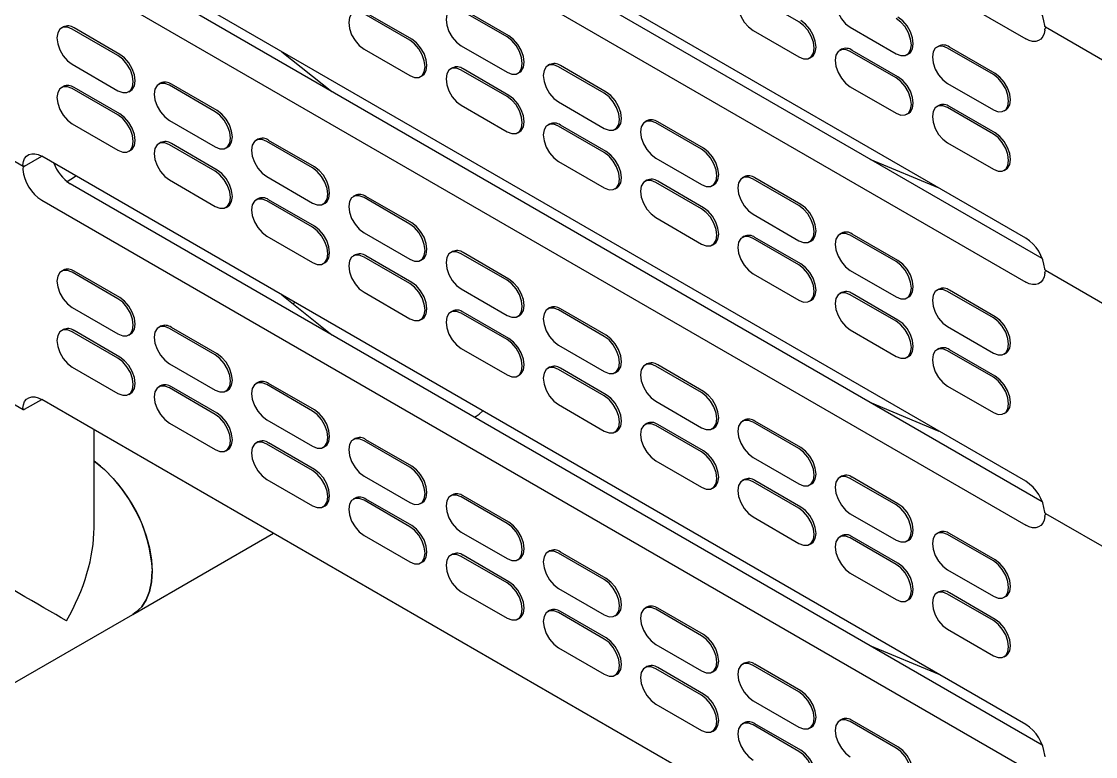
# Model space of a CAD drawing. Extents: x 0 to 1823, y 0 to 1336.
# Drawn here: x 1329.7 to 1528.8, y 711.6 to 847.8 of the extents above; entities that cross this region are included whole.
import ezdxf

# ---------------------------------------------------------------- set-up
doc = ezdxf.new("R2010")
doc.units = 0
doc.header["$LTSCALE"] = 10
doc.header["$MEASUREMENT"] = 0
doc.layers.get('0').update_dxf_attribs({"linetype": 'CONTINUOUS'})

msp = doc.modelspace()

# ---------------------------------------------------------------- linework, layer by layer
at = {"color": 7, "linetype": 'Continuous', "lineweight": 25}
for p, q in [((1333.48, 949.88), (1515.91, 844.57)), ((1515.91, 807.66), (1333.48, 912.98)), ((1518.97, 803.85), (1338.78, 907.87)), ((1333.48, 904.81), (1515.91, 799.49)), ((1515.91, 762.59), (1333.48, 867.9)), ((1518.97, 758.78), (1338.78, 862.8)), ((1333.48, 859.74), (1515.91, 754.42)), ((1473.84, 847.75), (1465.35, 852.65)), ((1401.71, 844.31), (1393.23, 849.21)), ((1402.07, 844.52), (1393.58, 849.41)), ((1419.74, 844.93), (1411.26, 849.82)), ((1420.1, 845.13), (1411.61, 850.03)), ((1337.49, 846.79), (1337.13, 846.59)), ((1347.62, 841.49), (1339.13, 846.39)), ((1347.97, 841.69), (1339.49, 846.59)), ((1483.38, 846.73), (1491.87, 841.83)), ((1519.55, 846.79), (1536.17, 837.2)), ((1465.35, 846.11), (1473.84, 841.22)), ((1393.23, 842.68), (1401.71, 837.78)), ((1411.26, 843.29), (1419.74, 838.39)), ((1481.74, 842.64), (1481.38, 842.44)), ((1491.87, 837.34), (1483.38, 842.24)), ((1492.22, 837.54), (1483.74, 842.44)), ((1499.77, 843.25), (1499.42, 843.05)), ((1509.9, 837.95), (1501.42, 842.85)), ((1510.25, 838.16), (1501.77, 843.06)), ((1378, 842.2), (1387.27, 834.81)), ((1475.84, 841.02), (1476.19, 841.22)), ((1493.87, 841.63), (1494.22, 841.84)), ((1339.13, 839.86), (1347.62, 834.96)), ((1409.61, 839.2), (1409.26, 839)), ((1419.74, 833.9), (1411.26, 838.8)), ((1420.1, 834.11), (1411.61, 839.01)), ((1421.74, 838.2), (1422.1, 838.4)), ((1427.64, 839.82), (1427.29, 839.61)), ((1437.78, 834.52), (1429.29, 839.42)), ((1438.13, 834.72), (1429.64, 839.62)), ((1355.52, 836.38), (1355.17, 836.18)), ((1403.71, 837.58), (1404.07, 837.79)), ((1501.42, 836.32), (1509.9, 831.42)), ((1337.49, 835.77), (1337.13, 835.56)), ((1347.62, 830.47), (1339.13, 835.37)), ((1347.97, 830.67), (1339.49, 835.57)), ((1349.62, 834.76), (1349.97, 834.96)), ((1365.65, 831.08), (1357.17, 835.98)), ((1366, 831.28), (1357.52, 836.18)), ((1483.38, 835.71), (1491.87, 830.81)), ((1411.26, 832.27), (1419.74, 827.37)), ((1429.29, 832.88), (1437.78, 827.98)), ((1313.43, 830.56), (1330.05, 820.97)), ((1493.87, 830.61), (1494.22, 830.81)), ((1499.77, 832.23), (1499.42, 832.03)), ((1509.9, 826.93), (1501.42, 831.83)), ((1510.25, 827.13), (1501.77, 832.03)), ((1511.9, 831.22), (1512.25, 831.43)), ((1339.13, 828.83), (1347.62, 823.93)), ((1357.17, 829.45), (1365.65, 824.55)), ((1427.64, 828.79), (1427.29, 828.59)), ((1437.78, 823.49), (1429.29, 828.39)), ((1438.13, 823.7), (1429.64, 828.6)), ((1445.68, 829.41), (1445.32, 829.2)), ((1455.81, 824.11), (1447.32, 829.01)), ((1456.16, 824.31), (1447.68, 829.21)), ((1421.74, 827.17), (1422.1, 827.38)), ((1439.78, 827.79), (1440.13, 827.99)), ((1355.52, 825.36), (1355.17, 825.15)), ((1365.65, 820.06), (1357.17, 824.96)), ((1366, 820.26), (1357.52, 825.16)), ((1367.65, 824.35), (1368, 824.55)), ((1373.55, 825.97), (1373.2, 825.77)), ((1383.68, 820.67), (1375.2, 825.57)), ((1384.04, 820.88), (1375.55, 825.77)), ((1501.42, 825.3), (1509.9, 820.4)), ((1330.3, 820.99), (1333.48, 822.83)), ((1515.91, 717.51), (1333.48, 822.83)), ((1349.62, 823.74), (1349.97, 823.94)), ((1447.32, 822.47), (1455.81, 817.58)), ((1429.29, 821.86), (1437.78, 816.96)), ((1487.01, 822.3), (1499.82, 816.95)), ((1511.9, 820.2), (1512.25, 820.4)), ((1357.17, 818.42), (1365.65, 813.53)), ((1375.2, 819.04), (1383.68, 814.14)), ((1445.68, 818.39), (1445.32, 818.18)), ((1463.71, 819), (1463.35, 818.8)), ((1473.84, 813.7), (1465.35, 818.6)), ((1474.19, 813.9), (1465.71, 818.8)), ((1518.97, 713.7), (1338.78, 817.73)), ((1439.78, 816.76), (1440.13, 816.97)), ((1455.81, 813.08), (1447.32, 817.98)), ((1456.16, 813.29), (1447.68, 818.19)), ((1457.81, 817.38), (1458.16, 817.58)), ((1333.48, 814.67), (1515.91, 709.35)), ((1373.55, 814.95), (1373.2, 814.74)), ((1383.68, 809.65), (1375.2, 814.55)), ((1384.04, 809.85), (1375.55, 814.75)), ((1391.58, 815.56), (1391.23, 815.36)), ((1401.71, 810.26), (1393.23, 815.16)), ((1402.07, 810.47), (1393.58, 815.36)), ((1367.65, 813.33), (1368, 813.53)), ((1385.68, 813.94), (1386.04, 814.15)), ((1447.32, 811.45), (1455.81, 806.55)), ((1465.35, 812.06), (1473.84, 807.17)), ((1393.23, 808.63), (1401.71, 803.73)), ((1481.74, 808.59), (1481.38, 808.39)), ((1492.22, 803.49), (1483.74, 808.39)), ((1375.2, 808.01), (1383.68, 803.12)), ((1457.81, 806.35), (1458.16, 806.56)), ((1463.71, 807.98), (1463.35, 807.77)), ((1473.84, 802.68), (1465.35, 807.57)), ((1474.19, 802.88), (1465.71, 807.78)), ((1475.84, 806.97), (1476.19, 807.17)), ((1491.87, 803.29), (1483.38, 808.19)), ((1391.58, 804.54), (1391.23, 804.34)), ((1409.61, 805.15), (1409.26, 804.95)), ((1419.74, 799.85), (1411.26, 804.75)), ((1420.1, 800.06), (1411.61, 804.96)), ((1385.68, 802.92), (1386.04, 803.12)), ((1401.71, 799.24), (1393.23, 804.14)), ((1402.07, 799.44), (1393.58, 804.34)), ((1403.71, 803.53), (1404.07, 803.74)), ((1337.49, 801.72), (1337.13, 801.51)), ((1347.62, 796.42), (1339.13, 801.32)), ((1347.97, 796.62), (1339.49, 801.52)), ((1465.35, 801.04), (1473.84, 796.14)), ((1483.38, 801.66), (1491.87, 796.76)), ((1519.55, 801.72), (1536.17, 792.12)), ((1378, 797.13), (1387.27, 789.73)), ((1393.23, 797.61), (1401.71, 792.71)), ((1411.26, 798.22), (1419.74, 793.32)), ((1481.74, 797.57), (1481.38, 797.36)), ((1491.87, 792.27), (1483.38, 797.16)), ((1492.22, 792.47), (1483.74, 797.37)), ((1493.87, 796.56), (1494.22, 796.76)), ((1499.77, 798.18), (1499.42, 797.98)), ((1509.9, 792.88), (1501.42, 797.78)), ((1510.25, 793.08), (1501.77, 797.98)), ((1339.13, 794.78), (1347.62, 789.88)), ((1380.48, 795.7), (1380.08, 795.47)), ((1427.64, 794.74), (1427.29, 794.54)), ((1438.13, 789.65), (1429.64, 794.55)), ((1475.84, 795.95), (1476.19, 796.15)), ((1403.71, 792.51), (1404.07, 792.71)), ((1409.61, 794.13), (1409.26, 793.93)), ((1419.74, 788.83), (1411.26, 793.73)), ((1420.1, 789.03), (1411.61, 793.93)), ((1421.74, 793.12), (1422.1, 793.33)), ((1437.78, 789.44), (1429.29, 794.34)), ((1337.49, 790.69), (1337.13, 790.49)), ((1347.97, 785.6), (1339.49, 790.5)), ((1355.52, 791.31), (1355.17, 791.1)), ((1365.65, 786.01), (1357.17, 790.91)), ((1366, 786.21), (1357.52, 791.11)), ((1483.38, 790.63), (1491.87, 785.73)), ((1501.42, 791.25), (1509.9, 786.35)), ((1347.62, 785.39), (1339.13, 790.29)), ((1349.62, 789.69), (1349.97, 789.89)), ((1411.26, 787.2), (1419.74, 782.3)), ((1429.29, 787.81), (1437.78, 782.91)), ((1499.77, 787.16), (1499.42, 786.95)), ((1509.9, 781.86), (1501.42, 786.76)), ((1510.25, 782.06), (1501.77, 786.96)), ((1313.43, 785.49), (1330.05, 775.89)), ((1493.87, 785.54), (1494.22, 785.74)), ((1511.9, 786.15), (1512.25, 786.35)), ((1339.13, 783.76), (1347.62, 778.86)), ((1357.17, 784.37), (1365.65, 779.48)), ((1427.64, 783.72), (1427.29, 783.52)), ((1437.78, 778.42), (1429.29, 783.32)), ((1438.13, 778.62), (1429.64, 783.52)), ((1439.78, 782.71), (1440.13, 782.92)), ((1445.68, 784.34), (1445.32, 784.13)), ((1455.81, 779.03), (1447.32, 783.93)), ((1456.16, 779.24), (1447.68, 784.14)), ((1373.55, 780.9), (1373.2, 780.7)), ((1384.04, 775.8), (1375.55, 780.7)), ((1421.74, 782.1), (1422.1, 782.3)), ((1349.62, 778.66), (1349.97, 778.87)), ((1355.52, 780.29), (1355.17, 780.08)), ((1365.65, 774.98), (1357.17, 779.88)), ((1366, 775.19), (1357.52, 780.09)), ((1367.65, 779.28), (1368, 779.48)), ((1383.68, 775.6), (1375.2, 780.5)), ((1501.42, 780.22), (1509.9, 775.32)), ((1330.3, 775.92), (1333.48, 777.76)), ((1515.91, 672.44), (1333.48, 777.76)), ((1429.29, 776.79), (1437.78, 771.89)), ((1447.32, 777.4), (1455.81, 772.5)), ((1487.01, 777.23), (1499.82, 771.88)), ((1413.71, 774.47), (1414, 774.64)), ((1511.9, 775.13), (1512.25, 775.33)), ((1357.17, 773.35), (1365.65, 768.45)), ((1375.2, 773.96), (1383.68, 769.07)), ((1445.68, 773.31), (1445.32, 773.11)), ((1455.81, 768.01), (1447.32, 772.91)), ((1456.16, 768.22), (1447.68, 773.11)), ((1463.71, 773.93), (1463.35, 773.72)), ((1473.84, 768.63), (1465.35, 773.52)), ((1474.19, 768.83), (1465.71, 773.73)), ((1343.2, 753.97), (1343.2, 772.15)), ((1439.78, 771.69), (1440.13, 771.89)), ((1457.81, 772.3), (1458.16, 772.51)), ((1373.55, 769.88), (1373.2, 769.67)), ((1383.68, 764.58), (1375.2, 769.47)), ((1384.04, 764.78), (1375.55, 769.68)), ((1385.68, 768.87), (1386.04, 769.07)), ((1391.58, 770.49), (1391.23, 770.29)), ((1401.71, 765.19), (1393.23, 770.09)), ((1402.07, 765.39), (1393.58, 770.29)), ((1367.65, 768.25), (1368, 768.46)), ((1465.35, 766.99), (1473.84, 762.09)), ((1447.32, 766.38), (1455.81, 761.48)), ((1375.2, 762.94), (1383.68, 758.04)), ((1393.23, 763.56), (1401.71, 758.66)), ((1463.71, 762.9), (1463.35, 762.7)), ((1474.19, 757.81), (1465.71, 762.7)), ((1481.74, 763.52), (1481.38, 763.31)), ((1491.87, 758.22), (1483.38, 763.11)), ((1492.22, 758.42), (1483.74, 763.32)), ((1457.81, 761.28), (1458.16, 761.49)), ((1473.84, 757.6), (1465.35, 762.5)), ((1475.84, 761.9), (1476.19, 762.1)), ((1391.58, 759.47), (1391.23, 759.26)), ((1401.71, 754.17), (1393.23, 759.06)), ((1402.07, 754.37), (1393.58, 759.27)), ((1403.71, 758.46), (1404.07, 758.66)), ((1409.61, 760.08), (1409.26, 759.88)), ((1419.74, 754.78), (1411.26, 759.68)), ((1420.1, 754.98), (1411.61, 759.88)), ((1385.68, 757.84), (1386.04, 758.05)), ((1519.55, 756.64), (1536.17, 747.05)), ((1465.35, 755.97), (1473.84, 751.07)), ((1483.38, 756.58), (1491.87, 751.68)), ((1350.36, 737.9), (1376.44, 752.95)), ((1411.26, 753.15), (1419.74, 748.25)), ((1499.77, 753.11), (1499.42, 752.9)), ((1509.9, 747.81), (1501.42, 752.71)), ((1510.25, 748.01), (1501.77, 752.91)), ((1393.23, 752.53), (1401.71, 747.63)), ((1475.84, 750.87), (1476.19, 751.08)), ((1481.74, 752.49), (1481.38, 752.29)), ((1491.87, 747.19), (1483.38, 752.09)), ((1492.22, 747.4), (1483.74, 752.3)), ((1493.87, 751.49), (1494.22, 751.69)), ((1409.61, 749.06), (1409.26, 748.85)), ((1419.74, 743.76), (1411.26, 748.66)), ((1420.1, 743.96), (1411.61, 748.86)), ((1427.64, 749.67), (1427.29, 749.47)), ((1437.78, 744.37), (1429.29, 749.27)), ((1438.13, 744.58), (1429.64, 749.47)), ((1403.71, 747.44), (1404.07, 747.64)), ((1421.74, 748.05), (1422.1, 748.25)), ((1483.38, 745.56), (1491.87, 740.66)), ((1501.42, 746.17), (1509.9, 741.27)), ((1429.29, 742.74), (1437.78, 737.84)), ((1411.26, 742.12), (1419.74, 737.22)), ((1499.77, 742.08), (1499.42, 741.88)), ((1509.9, 736.78), (1501.42, 741.68)), ((1510.25, 736.99), (1501.77, 741.89)), ((1511.9, 741.08), (1512.25, 741.28)), ((1445.68, 739.26), (1445.32, 739.06)), ((1455.81, 733.96), (1447.32, 738.86)), ((1456.16, 734.17), (1447.68, 739.06)), ((1493.87, 740.46), (1494.22, 740.67)), ((1303.6, 710.91), (1350.36, 737.9)), ((1421.74, 737.03), (1422.1, 737.23)), ((1427.64, 738.65), (1427.29, 738.44)), ((1437.78, 733.35), (1429.29, 738.25)), ((1438.13, 733.55), (1429.64, 738.45)), ((1439.78, 737.64), (1440.13, 737.84)), ((1501.42, 735.15), (1509.9, 730.25)), ((1429.29, 731.71), (1437.78, 726.82)), ((1447.32, 732.33), (1455.81, 727.43)), ((1487.01, 732.16), (1499.82, 726.81)), ((1463.71, 728.85), (1463.35, 728.65)), ((1511.9, 730.05), (1512.25, 730.26)), ((1439.78, 726.62), (1440.13, 726.82)), ((1445.68, 728.24), (1445.32, 728.03)), ((1455.81, 722.94), (1447.32, 727.84)), ((1456.16, 723.14), (1447.68, 728.04)), ((1457.81, 727.23), (1458.16, 727.44)), ((1473.84, 723.55), (1465.35, 728.45)), ((1474.19, 723.76), (1465.71, 728.66)), ((1447.32, 721.3), (1455.81, 716.41)), ((1465.35, 721.92), (1473.84, 717.02)), ((1463.71, 717.83), (1463.35, 717.63)), ((1473.84, 712.53), (1465.35, 717.43)), ((1474.19, 712.73), (1465.71, 717.63)), ((1475.84, 716.82), (1476.19, 717.03)), ((1481.74, 718.44), (1481.38, 718.24)), ((1491.87, 713.14), (1483.38, 718.04)), ((1492.22, 713.35), (1483.74, 718.25)), ((1457.81, 716.21), (1458.16, 716.41))]:
    msp.add_line(p, q, dxfattribs=at)
at = {"color": 7, "linetype": 'Continuous', "lineweight": 25, "flags": 128}
for points in [[(1465.35, 852.65), (1464.48, 852.99), (1463.69, 852.98), (1463.06, 852.62), (1462.66, 851.94), (1462.52, 851.01), (1462.66, 849.92), (1463.06, 848.78), (1463.69, 847.7), (1464.48, 846.78), (1465.35, 846.11)], [(1483.38, 853.26), (1482.51, 853.61), (1481.72, 853.6), (1481.1, 853.24), (1480.69, 852.56), (1480.56, 851.63), (1480.69, 850.54), (1481.1, 849.4), (1481.72, 848.31), (1482.51, 847.39), (1483.38, 846.73)], [(1393.23, 849.21), (1392.35, 849.56), (1391.57, 849.55), (1390.94, 849.19), (1390.54, 848.51), (1390.4, 847.58), (1390.54, 846.49), (1390.94, 845.35), (1391.57, 844.26), (1392.35, 843.34), (1393.23, 842.68)], [(1411.26, 849.82), (1410.39, 850.17), (1409.6, 850.16), (1408.97, 849.8), (1408.57, 849.12), (1408.43, 848.19), (1408.57, 847.1), (1408.97, 845.96), (1409.6, 844.88), (1410.39, 843.96), (1411.26, 843.29)], [(1491.87, 841.83), (1492.74, 841.49), (1493.53, 841.49), (1494.16, 841.86), (1494.56, 842.53), (1494.7, 843.46), (1494.56, 844.55), (1494.16, 845.7), (1493.53, 846.78), (1492.74, 847.7), (1491.87, 848.36)], [(1494.22, 841.84), (1494.51, 842.06), (1494.91, 842.74), (1495.05, 843.67), (1494.91, 844.76), (1494.51, 845.9), (1493.89, 846.98), (1493.1, 847.9), (1492.22, 848.57)], [(1339.13, 846.39), (1338.26, 846.73), (1337.47, 846.72), (1336.85, 846.36), (1336.44, 845.68), (1336.31, 844.76), (1336.44, 843.67), (1336.85, 842.52), (1337.47, 841.44), (1338.26, 840.52), (1339.13, 839.86)], [(1473.84, 841.22), (1474.71, 840.87), (1475.5, 840.88), (1476.13, 841.24), (1476.53, 841.92), (1476.67, 842.85), (1476.53, 843.94), (1476.13, 845.08), (1475.5, 846.16), (1474.71, 847.08), (1473.84, 847.75)], [(1476.19, 841.22), (1476.48, 841.45), (1476.88, 842.12), (1477.02, 843.05), (1476.88, 844.14), (1476.48, 845.29), (1475.85, 846.37), (1475.07, 847.29), (1474.19, 847.95)], [(1519.43, 846.21), (1519.31, 845.55), (1519.07, 844.99), (1518.72, 844.55), (1518.28, 844.25), (1517.76, 844.1), (1517.18, 844.11), (1516.56, 844.26), (1515.91, 844.57)], [(1401.71, 837.78), (1402.59, 837.44), (1403.38, 837.44), (1404, 837.81), (1404.4, 838.48), (1404.54, 839.41), (1404.4, 840.5), (1404, 841.64), (1403.38, 842.73), (1402.59, 843.65), (1401.71, 844.31)], [(1404.07, 837.79), (1404.36, 838.01), (1404.76, 838.69), (1404.9, 839.62), (1404.76, 840.71), (1404.36, 841.85), (1403.73, 842.93), (1402.94, 843.85), (1402.07, 844.52)], [(1419.74, 838.39), (1420.62, 838.05), (1421.41, 838.06), (1422.03, 838.42), (1422.43, 839.1), (1422.57, 840.03), (1422.43, 841.12), (1422.03, 842.26), (1421.41, 843.34), (1420.62, 844.26), (1419.74, 844.93)], [(1422.1, 838.4), (1422.39, 838.62), (1422.79, 839.3), (1422.93, 840.23), (1422.79, 841.32), (1422.39, 842.46), (1421.76, 843.55), (1420.97, 844.47), (1420.1, 845.13)], [(1483.38, 842.24), (1482.51, 842.58), (1481.72, 842.57), (1481.1, 842.21), (1480.69, 841.53), (1480.56, 840.6), (1480.69, 839.52), (1481.1, 838.37), (1481.72, 837.29), (1482.51, 836.37), (1483.38, 835.71)], [(1501.42, 842.85), (1500.54, 843.2), (1499.75, 843.19), (1499.13, 842.83), (1498.73, 842.15), (1498.59, 841.22), (1498.73, 840.13), (1499.13, 838.99), (1499.75, 837.9), (1500.54, 836.98), (1501.42, 836.32)], [(1347.62, 834.96), (1348.49, 834.61), (1349.28, 834.62), (1349.91, 834.98), (1350.31, 835.66), (1350.45, 836.59), (1350.31, 837.68), (1349.91, 838.82), (1349.28, 839.91), (1348.49, 840.83), (1347.62, 841.49)], [(1349.97, 834.96), (1350.26, 835.19), (1350.66, 835.87), (1350.8, 836.8), (1350.66, 837.88), (1350.26, 839.03), (1349.64, 840.11), (1348.85, 841.03), (1347.97, 841.69)], [(1411.26, 838.8), (1410.39, 839.15), (1409.6, 839.14), (1408.97, 838.78), (1408.57, 838.1), (1408.43, 837.17), (1408.57, 836.08), (1408.97, 834.94), (1409.6, 833.85), (1410.39, 832.93), (1411.26, 832.27)], [(1429.29, 839.42), (1428.42, 839.76), (1427.63, 839.75), (1427, 839.39), (1426.6, 838.71), (1426.46, 837.78), (1426.6, 836.69), (1427, 835.55), (1427.63, 834.47), (1428.42, 833.55), (1429.29, 832.88)], [(1357.17, 835.98), (1356.29, 836.32), (1355.5, 836.32), (1354.88, 835.95), (1354.48, 835.28), (1354.34, 834.35), (1354.48, 833.26), (1354.88, 832.11), (1355.5, 831.03), (1356.29, 830.11), (1357.17, 829.45)], [(1491.87, 830.81), (1492.74, 830.46), (1493.53, 830.47), (1494.16, 830.83), (1494.56, 831.51), (1494.7, 832.44), (1494.56, 833.53), (1494.16, 834.67), (1493.53, 835.76), (1492.74, 836.67), (1491.87, 837.34)], [(1494.22, 830.81), (1494.51, 831.04), (1494.91, 831.71), (1495.05, 832.64), (1494.91, 833.73), (1494.51, 834.88), (1493.89, 835.96), (1493.1, 836.88), (1492.22, 837.54)], [(1509.9, 831.42), (1510.77, 831.08), (1511.56, 831.09), (1512.19, 831.45), (1512.59, 832.12), (1512.73, 833.05), (1512.59, 834.14), (1512.19, 835.29), (1511.56, 836.37), (1510.77, 837.29), (1509.9, 837.95)], [(1512.25, 831.43), (1512.54, 831.65), (1512.94, 832.33), (1513.08, 833.26), (1512.94, 834.35), (1512.54, 835.49), (1511.92, 836.57), (1511.13, 837.49), (1510.25, 838.16)], [(1339.13, 835.37), (1338.26, 835.71), (1337.47, 835.7), (1336.85, 835.34), (1336.44, 834.66), (1336.31, 833.73), (1336.44, 832.64), (1336.85, 831.5), (1337.47, 830.42), (1338.26, 829.5), (1339.13, 828.83)], [(1437.78, 827.98), (1438.65, 827.64), (1439.44, 827.65), (1440.06, 828.01), (1440.47, 828.69), (1440.6, 829.62), (1440.47, 830.71), (1440.06, 831.85), (1439.44, 832.93), (1438.65, 833.85), (1437.78, 834.52)], [(1440.13, 827.99), (1440.42, 828.21), (1440.82, 828.89), (1440.96, 829.82), (1440.82, 830.91), (1440.42, 832.05), (1439.79, 833.14), (1439, 834.06), (1438.13, 834.72)], [(1419.74, 827.37), (1420.62, 827.03), (1421.41, 827.03), (1422.03, 827.4), (1422.43, 828.07), (1422.57, 829), (1422.43, 830.09), (1422.03, 831.24), (1421.41, 832.32), (1420.62, 833.24), (1419.74, 833.9)], [(1422.1, 827.38), (1422.39, 827.6), (1422.79, 828.28), (1422.93, 829.21), (1422.79, 830.3), (1422.39, 831.44), (1421.76, 832.52), (1420.97, 833.44), (1420.1, 834.11)], [(1347.62, 823.93), (1348.49, 823.59), (1349.28, 823.6), (1349.91, 823.96), (1350.31, 824.64), (1350.45, 825.57), (1350.31, 826.66), (1349.91, 827.8), (1349.28, 828.88), (1348.49, 829.8), (1347.62, 830.47)], [(1349.97, 823.94), (1350.26, 824.16), (1350.66, 824.84), (1350.8, 825.77), (1350.66, 826.86), (1350.26, 828), (1349.64, 829.09), (1348.85, 830.01), (1347.97, 830.67)], [(1365.65, 824.55), (1366.53, 824.2), (1367.31, 824.21), (1367.94, 824.57), (1368.34, 825.25), (1368.48, 826.18), (1368.34, 827.27), (1367.94, 828.41), (1367.31, 829.5), (1366.53, 830.42), (1365.65, 831.08)], [(1368, 824.55), (1368.29, 824.78), (1368.69, 825.46), (1368.83, 826.39), (1368.69, 827.48), (1368.29, 828.62), (1367.67, 829.7), (1366.88, 830.62), (1366, 831.28)], [(1501.42, 831.83), (1500.54, 832.17), (1499.75, 832.16), (1499.13, 831.8), (1498.73, 831.12), (1498.59, 830.2), (1498.73, 829.11), (1499.13, 827.96), (1499.75, 826.88), (1500.54, 825.96), (1501.42, 825.3)], [(1429.29, 828.39), (1428.42, 828.74), (1427.63, 828.73), (1427, 828.37), (1426.6, 827.69), (1426.46, 826.76), (1426.6, 825.67), (1427, 824.53), (1427.63, 823.44), (1428.42, 822.52), (1429.29, 821.86)], [(1447.32, 829.01), (1446.45, 829.35), (1445.66, 829.34), (1445.03, 828.98), (1444.63, 828.3), (1444.49, 827.37), (1444.63, 826.28), (1445.03, 825.14), (1445.66, 824.06), (1446.45, 823.14), (1447.32, 822.47)], [(1509.9, 820.4), (1510.77, 820.05), (1511.56, 820.06), (1512.19, 820.42), (1512.59, 821.1), (1512.73, 822.03), (1512.59, 823.12), (1512.19, 824.26), (1511.56, 825.35), (1510.77, 826.27), (1509.9, 826.93)], [(1512.25, 820.4), (1512.54, 820.63), (1512.94, 821.31), (1513.08, 822.24), (1512.94, 823.32), (1512.54, 824.47), (1511.92, 825.55), (1511.13, 826.47), (1510.25, 827.13)], [(1357.17, 824.96), (1356.29, 825.3), (1355.5, 825.29), (1354.88, 824.93), (1354.48, 824.25), (1354.34, 823.32), (1354.48, 822.23), (1354.88, 821.09), (1355.5, 820.01), (1356.29, 819.09), (1357.17, 818.42)], [(1375.2, 825.57), (1374.32, 825.91), (1373.53, 825.91), (1372.91, 825.54), (1372.51, 824.87), (1372.37, 823.94), (1372.51, 822.85), (1372.91, 821.71), (1373.53, 820.62), (1374.32, 819.7), (1375.2, 819.04)], [(1458.16, 817.58), (1458.45, 817.81), (1458.85, 818.48), (1458.99, 819.41), (1458.85, 820.5), (1458.45, 821.64), (1457.82, 822.73), (1457.03, 823.65), (1456.16, 824.31)], [(1329.96, 821.19), (1330.08, 821.85), (1330.32, 822.41), (1330.67, 822.85), (1331.11, 823.14), (1331.63, 823.29), (1332.21, 823.29), (1332.83, 823.13), (1333.48, 822.83)], [(1437.78, 816.96), (1438.65, 816.62), (1439.44, 816.63), (1440.06, 816.99), (1440.47, 817.67), (1440.6, 818.59), (1440.47, 819.68), (1440.06, 820.83), (1439.44, 821.91), (1438.65, 822.83), (1437.78, 823.49)], [(1440.13, 816.97), (1440.42, 817.19), (1440.82, 817.87), (1440.96, 818.8), (1440.82, 819.89), (1440.42, 821.03), (1439.79, 822.11), (1439, 823.03), (1438.13, 823.7)], [(1455.81, 817.58), (1456.68, 817.23), (1457.47, 817.24), (1458.1, 817.6), (1458.5, 818.28), (1458.64, 819.21), (1458.5, 820.3), (1458.1, 821.44), (1457.47, 822.52), (1456.68, 823.44), (1455.81, 824.11)], [(1383.68, 814.14), (1384.56, 813.79), (1385.34, 813.8), (1385.97, 814.16), (1386.37, 814.84), (1386.51, 815.77), (1386.37, 816.86), (1385.97, 818), (1385.34, 819.09), (1384.56, 820.01), (1383.68, 820.67)], [(1386.04, 814.15), (1386.32, 814.37), (1386.73, 815.05), (1386.86, 815.98), (1386.73, 817.07), (1386.32, 818.21), (1385.7, 819.29), (1384.91, 820.21), (1384.04, 820.88)], [(1338.07, 818.05), (1339.19, 818.76), (1339.78, 819.19)], [(1365.65, 813.53), (1366.53, 813.18), (1367.31, 813.19), (1367.94, 813.55), (1368.34, 814.23), (1368.48, 815.16), (1368.34, 816.25), (1367.94, 817.39), (1367.31, 818.47), (1366.53, 819.39), (1365.65, 820.06)], [(1368, 813.53), (1368.29, 813.75), (1368.69, 814.43), (1368.83, 815.36), (1368.69, 816.45), (1368.29, 817.59), (1367.67, 818.68), (1366.88, 819.6), (1366, 820.26)], [(1465.35, 818.6), (1464.48, 818.94), (1463.69, 818.93), (1463.06, 818.57), (1462.66, 817.89), (1462.52, 816.96), (1462.66, 815.87), (1463.06, 814.73), (1463.69, 813.65), (1464.48, 812.73), (1465.35, 812.06)], [(1447.32, 817.98), (1446.45, 818.33), (1445.66, 818.32), (1445.03, 817.96), (1444.63, 817.28), (1444.49, 816.35), (1444.63, 815.26), (1445.03, 814.12), (1445.66, 813.03), (1446.45, 812.12), (1447.32, 811.45)], [(1375.2, 814.55), (1374.32, 814.89), (1373.53, 814.88), (1372.91, 814.52), (1372.51, 813.84), (1372.37, 812.91), (1372.51, 811.82), (1372.91, 810.68), (1373.53, 809.6), (1374.32, 808.68), (1375.2, 808.01)], [(1393.23, 815.16), (1392.35, 815.51), (1391.57, 815.5), (1390.94, 815.14), (1390.54, 814.46), (1390.4, 813.53), (1390.54, 812.44), (1390.94, 811.3), (1391.57, 810.21), (1392.35, 809.29), (1393.23, 808.63)], [(1455.81, 806.55), (1456.68, 806.21), (1457.47, 806.22), (1458.1, 806.58), (1458.5, 807.26), (1458.64, 808.19), (1458.5, 809.27), (1458.1, 810.42), (1457.47, 811.5), (1456.68, 812.42), (1455.81, 813.08)], [(1458.16, 806.56), (1458.45, 806.78), (1458.85, 807.46), (1458.99, 808.39), (1458.85, 809.48), (1458.45, 810.62), (1457.82, 811.71), (1457.03, 812.62), (1456.16, 813.29)], [(1473.84, 807.17), (1474.71, 806.82), (1475.5, 806.83), (1476.13, 807.19), (1476.53, 807.87), (1476.67, 808.8), (1476.53, 809.89), (1476.13, 811.03), (1475.5, 812.12), (1474.71, 813.03), (1473.84, 813.7)], [(1476.19, 807.17), (1476.48, 807.4), (1476.88, 808.07), (1477.02, 809), (1476.88, 810.09), (1476.48, 811.24), (1475.85, 812.32), (1475.07, 813.24), (1474.19, 813.9)], [(1404.07, 803.74), (1404.36, 803.96), (1404.76, 804.64), (1404.9, 805.57), (1404.76, 806.66), (1404.36, 807.8), (1403.73, 808.88), (1402.94, 809.8), (1402.07, 810.47)], [(1383.68, 803.12), (1384.56, 802.77), (1385.34, 802.78), (1385.97, 803.14), (1386.37, 803.82), (1386.51, 804.75), (1386.37, 805.84), (1385.97, 806.98), (1385.34, 808.06), (1384.56, 808.98), (1383.68, 809.65)], [(1386.04, 803.12), (1386.32, 803.35), (1386.73, 804.02), (1386.86, 804.95), (1386.73, 806.04), (1386.32, 807.19), (1385.7, 808.27), (1384.91, 809.19), (1384.04, 809.85)], [(1401.71, 803.73), (1402.59, 803.39), (1403.38, 803.39), (1404, 803.76), (1404.4, 804.43), (1404.54, 805.36), (1404.4, 806.45), (1404, 807.6), (1403.38, 808.68), (1402.59, 809.6), (1401.71, 810.26)], [(1483.38, 808.19), (1482.51, 808.53), (1481.72, 808.52), (1481.1, 808.16), (1480.69, 807.48), (1480.56, 806.55), (1480.69, 805.47), (1481.1, 804.32), (1481.72, 803.24), (1482.51, 802.32), (1483.38, 801.66)], [(1465.35, 807.57), (1464.48, 807.92), (1463.69, 807.91), (1463.06, 807.55), (1462.66, 806.87), (1462.52, 805.94), (1462.66, 804.85), (1463.06, 803.71), (1463.69, 802.63), (1464.48, 801.71), (1465.35, 801.04)], [(1393.23, 804.14), (1392.35, 804.48), (1391.57, 804.47), (1390.94, 804.11), (1390.54, 803.43), (1390.4, 802.5), (1390.54, 801.42), (1390.94, 800.27), (1391.57, 799.19), (1392.35, 798.27), (1393.23, 797.61)], [(1411.26, 804.75), (1410.39, 805.1), (1409.6, 805.09), (1408.97, 804.73), (1408.57, 804.05), (1408.43, 803.12), (1408.57, 802.03), (1408.97, 800.89), (1409.6, 799.8), (1410.39, 798.88), (1411.26, 798.22)], [(1473.84, 796.14), (1474.71, 795.8), (1475.5, 795.81), (1476.13, 796.17), (1476.53, 796.85), (1476.67, 797.78), (1476.53, 798.87), (1476.13, 800.01), (1475.5, 801.09), (1474.71, 802.01), (1473.84, 802.68)], [(1476.19, 796.15), (1476.48, 796.37), (1476.88, 797.05), (1477.02, 797.98), (1476.88, 799.07), (1476.48, 800.21), (1475.85, 801.3), (1475.07, 802.22), (1474.19, 802.88)], [(1491.87, 796.76), (1492.74, 796.41), (1493.53, 796.42), (1494.16, 796.78), (1494.56, 797.46), (1494.7, 798.39), (1494.56, 799.48), (1494.16, 800.62), (1493.53, 801.71), (1492.74, 802.63), (1491.87, 803.29)], [(1494.22, 796.76), (1494.51, 796.99), (1494.91, 797.67), (1495.05, 798.59), (1494.91, 799.68), (1494.51, 800.83), (1493.89, 801.91), (1493.1, 802.83), (1492.22, 803.49)], [(1339.13, 801.32), (1338.26, 801.66), (1337.47, 801.65), (1336.85, 801.29), (1336.44, 800.61), (1336.31, 799.68), (1336.44, 798.59), (1336.85, 797.45), (1337.47, 796.37), (1338.26, 795.45), (1339.13, 794.78)], [(1519.43, 801.14), (1519.31, 800.47), (1519.07, 799.91), (1518.72, 799.48), (1518.28, 799.18), (1517.76, 799.03), (1517.18, 799.03), (1516.56, 799.19), (1515.91, 799.49)], [(1401.71, 792.71), (1402.59, 792.36), (1403.38, 792.37), (1404, 792.73), (1404.4, 793.41), (1404.54, 794.34), (1404.4, 795.43), (1404, 796.57), (1403.38, 797.66), (1402.59, 798.57), (1401.71, 799.24)], [(1404.07, 792.71), (1404.36, 792.94), (1404.76, 793.61), (1404.9, 794.54), (1404.76, 795.63), (1404.36, 796.78), (1403.73, 797.86), (1402.94, 798.78), (1402.07, 799.44)], [(1419.74, 793.32), (1420.62, 792.98), (1421.41, 792.98), (1422.03, 793.35), (1422.43, 794.02), (1422.57, 794.95), (1422.43, 796.04), (1422.03, 797.19), (1421.41, 798.27), (1420.62, 799.19), (1419.74, 799.85)], [(1422.1, 793.33), (1422.39, 793.55), (1422.79, 794.23), (1422.93, 795.16), (1422.79, 796.25), (1422.39, 797.39), (1421.76, 798.47), (1420.97, 799.39), (1420.1, 800.06)], [(1349.97, 789.89), (1350.26, 790.11), (1350.66, 790.79), (1350.8, 791.72), (1350.66, 792.81), (1350.26, 793.95), (1349.64, 795.04), (1348.85, 795.96), (1347.97, 796.62)], [(1483.38, 797.16), (1482.51, 797.51), (1481.72, 797.5), (1481.1, 797.14), (1480.69, 796.46), (1480.56, 795.53), (1480.69, 794.44), (1481.1, 793.3), (1481.72, 792.22), (1482.51, 791.3), (1483.38, 790.63)], [(1501.42, 797.78), (1500.54, 798.12), (1499.75, 798.11), (1499.13, 797.75), (1498.73, 797.07), (1498.59, 796.15), (1498.73, 795.06), (1499.13, 793.91), (1499.75, 792.83), (1500.54, 791.91), (1501.42, 791.25)], [(1347.62, 789.88), (1348.49, 789.54), (1349.28, 789.55), (1349.91, 789.91), (1350.31, 790.59), (1350.45, 791.52), (1350.31, 792.61), (1349.91, 793.75), (1349.28, 794.83), (1348.49, 795.75), (1347.62, 796.42)], [(1429.29, 794.34), (1428.42, 794.69), (1427.63, 794.68), (1427, 794.32), (1426.6, 793.64), (1426.46, 792.71), (1426.6, 791.62), (1427, 790.48), (1427.63, 789.39), (1428.42, 788.47), (1429.29, 787.81)], [(1411.26, 793.73), (1410.39, 794.07), (1409.6, 794.06), (1408.97, 793.7), (1408.57, 793.02), (1408.43, 792.1), (1408.57, 791.01), (1408.97, 789.86), (1409.6, 788.78), (1410.39, 787.86), (1411.26, 787.2)], [(1494.22, 785.74), (1494.51, 785.96), (1494.91, 786.64), (1495.05, 787.57), (1494.91, 788.66), (1494.51, 789.8), (1493.89, 790.89), (1493.1, 791.81), (1492.22, 792.47)], [(1509.9, 786.35), (1510.77, 786), (1511.56, 786.01), (1512.19, 786.37), (1512.59, 787.05), (1512.73, 787.98), (1512.59, 789.07), (1512.19, 790.21), (1511.56, 791.3), (1510.77, 792.22), (1509.9, 792.88)], [(1512.25, 786.35), (1512.54, 786.58), (1512.94, 787.26), (1513.08, 788.19), (1512.94, 789.27), (1512.54, 790.42), (1511.92, 791.5), (1511.13, 792.42), (1510.25, 793.08)], [(1339.13, 790.29), (1338.26, 790.64), (1337.47, 790.63), (1336.85, 790.27), (1336.44, 789.59), (1336.31, 788.66), (1336.44, 787.57), (1336.85, 786.43), (1337.47, 785.34), (1338.26, 784.42), (1339.13, 783.76)], [(1357.17, 790.91), (1356.29, 791.25), (1355.5, 791.24), (1354.88, 790.88), (1354.48, 790.2), (1354.34, 789.27), (1354.48, 788.18), (1354.88, 787.04), (1355.5, 785.96), (1356.29, 785.04), (1357.17, 784.37)], [(1491.87, 785.73), (1492.74, 785.39), (1493.53, 785.4), (1494.16, 785.76), (1494.56, 786.44), (1494.7, 787.37), (1494.56, 788.46), (1494.16, 789.6), (1493.53, 790.68), (1492.74, 791.6), (1491.87, 792.27)], [(1419.74, 782.3), (1420.62, 781.95), (1421.41, 781.96), (1422.03, 782.32), (1422.43, 783), (1422.57, 783.93), (1422.43, 785.02), (1422.03, 786.16), (1421.41, 787.25), (1420.62, 788.17), (1419.74, 788.83)], [(1422.1, 782.3), (1422.39, 782.53), (1422.79, 783.21), (1422.93, 784.14), (1422.79, 785.22), (1422.39, 786.37), (1421.76, 787.45), (1420.97, 788.37), (1420.1, 789.03)], [(1437.78, 782.91), (1438.65, 782.57), (1439.44, 782.58), (1440.06, 782.94), (1440.47, 783.62), (1440.6, 784.55), (1440.47, 785.63), (1440.06, 786.78), (1439.44, 787.86), (1438.65, 788.78), (1437.78, 789.44)], [(1440.13, 782.92), (1440.42, 783.14), (1440.82, 783.82), (1440.96, 784.75), (1440.82, 785.84), (1440.42, 786.98), (1439.79, 788.06), (1439, 788.98), (1438.13, 789.65)], [(1501.42, 786.76), (1500.54, 787.1), (1499.75, 787.09), (1499.13, 786.73), (1498.73, 786.05), (1498.59, 785.12), (1498.73, 784.03), (1499.13, 782.89), (1499.75, 781.81), (1500.54, 780.89), (1501.42, 780.22)], [(1347.62, 778.86), (1348.49, 778.52), (1349.28, 778.53), (1349.91, 778.89), (1350.31, 779.57), (1350.45, 780.49), (1350.31, 781.58), (1349.91, 782.73), (1349.28, 783.81), (1348.49, 784.73), (1347.62, 785.39)], [(1349.97, 778.87), (1350.26, 779.09), (1350.66, 779.77), (1350.8, 780.7), (1350.66, 781.79), (1350.26, 782.93), (1349.64, 784.01), (1348.85, 784.93), (1347.97, 785.6)], [(1365.65, 779.48), (1366.53, 779.13), (1367.31, 779.14), (1367.94, 779.5), (1368.34, 780.18), (1368.48, 781.11), (1368.34, 782.2), (1367.94, 783.34), (1367.31, 784.42), (1366.53, 785.34), (1365.65, 786.01)], [(1368, 779.48), (1368.29, 779.7), (1368.69, 780.38), (1368.83, 781.31), (1368.69, 782.4), (1368.29, 783.54), (1367.67, 784.63), (1366.88, 785.55), (1366, 786.21)], [(1429.29, 783.32), (1428.42, 783.66), (1427.63, 783.66), (1427, 783.29), (1426.6, 782.62), (1426.46, 781.69), (1426.6, 780.6), (1427, 779.45), (1427.63, 778.37), (1428.42, 777.45), (1429.29, 776.79)], [(1447.32, 783.93), (1446.45, 784.28), (1445.66, 784.27), (1445.03, 783.91), (1444.63, 783.23), (1444.49, 782.3), (1444.63, 781.21), (1445.03, 780.07), (1445.66, 778.98), (1446.45, 778.07), (1447.32, 777.4)], [(1375.2, 780.5), (1374.32, 780.84), (1373.53, 780.83), (1372.91, 780.47), (1372.51, 779.79), (1372.37, 778.86), (1372.51, 777.77), (1372.91, 776.63), (1373.53, 775.55), (1374.32, 774.63), (1375.2, 773.96)], [(1509.9, 775.32), (1510.77, 774.98), (1511.56, 774.99), (1512.19, 775.35), (1512.59, 776.03), (1512.73, 776.96), (1512.59, 778.05), (1512.19, 779.19), (1511.56, 780.27), (1510.77, 781.19), (1509.9, 781.86)], [(1512.25, 775.33), (1512.54, 775.55), (1512.94, 776.23), (1513.08, 777.16), (1512.94, 778.25), (1512.54, 779.39), (1511.92, 780.48), (1511.13, 781.4), (1510.25, 782.06)], [(1357.17, 779.88), (1356.29, 780.23), (1355.5, 780.22), (1354.88, 779.86), (1354.48, 779.18), (1354.34, 778.25), (1354.48, 777.16), (1354.88, 776.02), (1355.5, 774.93), (1356.29, 774.02), (1357.17, 773.35)], [(1440.13, 771.89), (1440.42, 772.12), (1440.82, 772.8), (1440.96, 773.73), (1440.82, 774.82), (1440.42, 775.96), (1439.79, 777.04), (1439, 777.96), (1438.13, 778.62)], [(1455.81, 772.5), (1456.68, 772.16), (1457.47, 772.17), (1458.1, 772.53), (1458.5, 773.21), (1458.64, 774.14), (1458.5, 775.23), (1458.1, 776.37), (1457.47, 777.45), (1456.68, 778.37), (1455.81, 779.03)], [(1458.16, 772.51), (1458.45, 772.73), (1458.85, 773.41), (1458.99, 774.34), (1458.85, 775.43), (1458.45, 776.57), (1457.82, 777.66), (1457.03, 778.57), (1456.16, 779.24)], [(1329.96, 776.11), (1330.08, 776.78), (1330.32, 777.34), (1330.67, 777.77), (1331.11, 778.07), (1331.63, 778.22), (1332.21, 778.22), (1332.83, 778.06), (1333.48, 777.76)], [(1437.78, 771.89), (1438.65, 771.54), (1439.44, 771.55), (1440.06, 771.91), (1440.47, 772.59), (1440.6, 773.52), (1440.47, 774.61), (1440.06, 775.75), (1439.44, 776.84), (1438.65, 777.76), (1437.78, 778.42)], [(1365.65, 768.45), (1366.53, 768.11), (1367.31, 768.12), (1367.94, 768.48), (1368.34, 769.16), (1368.48, 770.09), (1368.34, 771.17), (1367.94, 772.32), (1367.31, 773.4), (1366.53, 774.32), (1365.65, 774.98)], [(1368, 768.46), (1368.29, 768.68), (1368.69, 769.36), (1368.83, 770.29), (1368.69, 771.38), (1368.29, 772.52), (1367.67, 773.61), (1366.88, 774.52), (1366, 775.19)], [(1383.68, 769.07), (1384.56, 768.72), (1385.34, 768.73), (1385.97, 769.09), (1386.37, 769.77), (1386.51, 770.7), (1386.37, 771.79), (1385.97, 772.93), (1385.34, 774.02), (1384.56, 774.93), (1383.68, 775.6)], [(1386.04, 769.07), (1386.32, 769.3), (1386.73, 769.97), (1386.86, 770.9), (1386.73, 771.99), (1386.32, 773.14), (1385.7, 774.22), (1384.91, 775.14), (1384.04, 775.8)], [(1414, 774.64), (1414.6, 775.03), (1415.26, 775.62)], [(1447.32, 772.91), (1446.45, 773.25), (1445.66, 773.25), (1445.03, 772.88), (1444.63, 772.21), (1444.49, 771.28), (1444.63, 770.19), (1445.03, 769.04), (1445.66, 767.96), (1446.45, 767.04), (1447.32, 766.38)], [(1465.35, 773.52), (1464.48, 773.87), (1463.69, 773.86), (1463.06, 773.5), (1462.66, 772.82), (1462.52, 771.89), (1462.66, 770.8), (1463.06, 769.66), (1463.69, 768.58), (1464.48, 767.66), (1465.35, 766.99)], [(1375.2, 769.47), (1374.32, 769.82), (1373.53, 769.81), (1372.91, 769.45), (1372.51, 768.77), (1372.37, 767.84), (1372.51, 766.75), (1372.91, 765.61), (1373.53, 764.52), (1374.32, 763.61), (1375.2, 762.94)], [(1393.23, 770.09), (1392.35, 770.43), (1391.57, 770.42), (1390.94, 770.06), (1390.54, 769.38), (1390.4, 768.45), (1390.54, 767.37), (1390.94, 766.22), (1391.57, 765.14), (1392.35, 764.22), (1393.23, 763.56)], [(1473.84, 762.09), (1474.71, 761.75), (1475.5, 761.76), (1476.13, 762.12), (1476.53, 762.8), (1476.67, 763.73), (1476.53, 764.82), (1476.13, 765.96), (1475.5, 767.04), (1474.71, 767.96), (1473.84, 768.63)], [(1476.19, 762.1), (1476.48, 762.32), (1476.88, 763), (1477.02, 763.93), (1476.88, 765.02), (1476.48, 766.16), (1475.85, 767.25), (1475.07, 768.17), (1474.19, 768.83)], [(1455.81, 761.48), (1456.68, 761.13), (1457.47, 761.14), (1458.1, 761.5), (1458.5, 762.18), (1458.64, 763.11), (1458.5, 764.2), (1458.1, 765.34), (1457.47, 766.43), (1456.68, 767.35), (1455.81, 768.01)], [(1458.16, 761.49), (1458.45, 761.71), (1458.85, 762.39), (1458.99, 763.32), (1458.85, 764.41), (1458.45, 765.55), (1457.82, 766.63), (1457.03, 767.55), (1456.16, 768.22)], [(1343.2, 766.31), (1343.37, 766.18), (1345.1, 764.75), (1346.75, 763.08), (1348.3, 761.21), (1349.71, 759.17), (1350.96, 757.01), (1352.02, 754.77), (1352.87, 752.49), (1353.48, 750.22), (1353.86, 748.02), (1353.98, 745.91), (1353.86, 743.95), (1353.48, 742.17), (1352.87, 740.62), (1352.02, 739.32), (1350.96, 738.3), (1350.36, 737.9)], [(1383.68, 758.04), (1384.56, 757.7), (1385.34, 757.71), (1385.97, 758.07), (1386.37, 758.75), (1386.51, 759.68), (1386.37, 760.77), (1385.97, 761.91), (1385.34, 762.99), (1384.56, 763.91), (1383.68, 764.58)], [(1386.04, 758.05), (1386.32, 758.27), (1386.73, 758.95), (1386.86, 759.88), (1386.73, 760.97), (1386.32, 762.11), (1385.7, 763.2), (1384.91, 764.11), (1384.04, 764.78)], [(1401.71, 758.66), (1402.59, 758.31), (1403.38, 758.32), (1404, 758.68), (1404.4, 759.36), (1404.54, 760.29), (1404.4, 761.38), (1404, 762.52), (1403.38, 763.61), (1402.59, 764.52), (1401.71, 765.19)], [(1404.07, 758.66), (1404.36, 758.89), (1404.76, 759.57), (1404.9, 760.49), (1404.76, 761.58), (1404.36, 762.73), (1403.73, 763.81), (1402.94, 764.73), (1402.07, 765.39)], [(1465.35, 762.5), (1464.48, 762.85), (1463.69, 762.84), (1463.06, 762.48), (1462.66, 761.8), (1462.52, 760.87), (1462.66, 759.78), (1463.06, 758.64), (1463.69, 757.55), (1464.48, 756.63), (1465.35, 755.97)], [(1483.38, 763.11), (1482.51, 763.46), (1481.72, 763.45), (1481.1, 763.09), (1480.69, 762.41), (1480.56, 761.48), (1480.69, 760.39), (1481.1, 759.25), (1481.72, 758.17), (1482.51, 757.25), (1483.38, 756.58)], [(1393.23, 759.06), (1392.35, 759.41), (1391.57, 759.4), (1390.94, 759.04), (1390.54, 758.36), (1390.4, 757.43), (1390.54, 756.34), (1390.94, 755.2), (1391.57, 754.12), (1392.35, 753.2), (1393.23, 752.53)], [(1411.26, 759.68), (1410.39, 760.02), (1409.6, 760.01), (1408.97, 759.65), (1408.57, 758.97), (1408.43, 758.05), (1408.57, 756.96), (1408.97, 755.81), (1409.6, 754.73), (1410.39, 753.81), (1411.26, 753.15)], [(1473.84, 751.07), (1474.71, 750.73), (1475.5, 750.73), (1476.13, 751.1), (1476.53, 751.77), (1476.67, 752.7), (1476.53, 753.79), (1476.13, 754.93), (1475.5, 756.02), (1474.71, 756.94), (1473.84, 757.6)], [(1476.19, 751.08), (1476.48, 751.3), (1476.88, 751.98), (1477.02, 752.91), (1476.88, 754), (1476.48, 755.14), (1475.85, 756.22), (1475.07, 757.14), (1474.19, 757.81)], [(1491.87, 751.68), (1492.74, 751.34), (1493.53, 751.35), (1494.16, 751.71), (1494.56, 752.39), (1494.7, 753.32), (1494.56, 754.41), (1494.16, 755.55), (1493.53, 756.63), (1492.74, 757.55), (1491.87, 758.22)], [(1494.22, 751.69), (1494.51, 751.91), (1494.91, 752.59), (1495.05, 753.52), (1494.91, 754.61), (1494.51, 755.75), (1493.89, 756.84), (1493.1, 757.76), (1492.22, 758.42)], [(1419.74, 748.25), (1420.62, 747.9), (1421.41, 747.91), (1422.03, 748.27), (1422.43, 748.95), (1422.57, 749.88), (1422.43, 750.97), (1422.03, 752.11), (1421.41, 753.2), (1420.62, 754.12), (1419.74, 754.78)], [(1422.1, 748.25), (1422.39, 748.48), (1422.79, 749.16), (1422.93, 750.09), (1422.79, 751.17), (1422.39, 752.32), (1421.76, 753.4), (1420.97, 754.32), (1420.1, 754.98)], [(1519.43, 756.07), (1519.31, 755.4), (1519.07, 754.84), (1518.72, 754.41), (1518.28, 754.11), (1517.76, 753.96), (1517.18, 753.96), (1516.56, 754.12), (1515.91, 754.42)], [(1401.71, 747.63), (1402.59, 747.29), (1403.38, 747.3), (1404, 747.66), (1404.4, 748.34), (1404.54, 749.27), (1404.4, 750.36), (1404, 751.5), (1403.38, 752.58), (1402.59, 753.5), (1401.71, 754.17)], [(1404.07, 747.64), (1404.36, 747.86), (1404.76, 748.54), (1404.9, 749.47), (1404.76, 750.56), (1404.36, 751.7), (1403.73, 752.79), (1402.94, 753.71), (1402.07, 754.37)], [(1501.42, 752.71), (1500.54, 753.05), (1499.75, 753.04), (1499.13, 752.68), (1498.73, 752), (1498.59, 751.07), (1498.73, 749.98), (1499.13, 748.84), (1499.75, 747.76), (1500.54, 746.84), (1501.42, 746.17)], [(1483.38, 752.09), (1482.51, 752.44), (1481.72, 752.43), (1481.1, 752.07), (1480.69, 751.39), (1480.56, 750.46), (1480.69, 749.37), (1481.1, 748.23), (1481.72, 747.14), (1482.51, 746.22), (1483.38, 745.56)], [(1411.26, 748.66), (1410.39, 749), (1409.6, 748.99), (1408.97, 748.63), (1408.57, 747.95), (1408.43, 747.02), (1408.57, 745.93), (1408.97, 744.79), (1409.6, 743.71), (1410.39, 742.79), (1411.26, 742.12)], [(1429.29, 749.27), (1428.42, 749.61), (1427.63, 749.61), (1427, 749.24), (1426.6, 748.57), (1426.46, 747.64), (1426.6, 746.55), (1427, 745.4), (1427.63, 744.32), (1428.42, 743.4), (1429.29, 742.74)], [(1491.87, 740.66), (1492.74, 740.32), (1493.53, 740.32), (1494.16, 740.69), (1494.56, 741.36), (1494.7, 742.29), (1494.56, 743.38), (1494.16, 744.53), (1493.53, 745.61), (1492.74, 746.53), (1491.87, 747.19)], [(1494.22, 740.67), (1494.51, 740.89), (1494.91, 741.57), (1495.05, 742.5), (1494.91, 743.59), (1494.51, 744.73), (1493.89, 745.81), (1493.1, 746.73), (1492.22, 747.4)], [(1509.9, 741.27), (1510.77, 740.93), (1511.56, 740.94), (1512.19, 741.3), (1512.59, 741.98), (1512.73, 742.91), (1512.59, 744), (1512.19, 745.14), (1511.56, 746.22), (1510.77, 747.14), (1509.9, 747.81)], [(1512.25, 741.28), (1512.54, 741.5), (1512.94, 742.18), (1513.08, 743.11), (1512.94, 744.2), (1512.54, 745.34), (1511.92, 746.43), (1511.13, 747.35), (1510.25, 748.01)], [(1350.36, 737.9), (1350.96, 738.3), (1352.02, 739.32), (1352.87, 740.62), (1353.48, 742.17), (1353.86, 743.95), (1353.98, 745.91)], [(1419.74, 737.22), (1420.62, 736.88), (1421.41, 736.89), (1422.03, 737.25), (1422.43, 737.93), (1422.57, 738.86), (1422.43, 739.95), (1422.03, 741.09), (1421.41, 742.17), (1420.62, 743.09), (1419.74, 743.76)], [(1422.1, 737.23), (1422.39, 737.45), (1422.79, 738.13), (1422.93, 739.06), (1422.79, 740.15), (1422.39, 741.29), (1421.76, 742.38), (1420.97, 743.3), (1420.1, 743.96)], [(1437.78, 737.84), (1438.65, 737.49), (1439.44, 737.5), (1440.06, 737.86), (1440.47, 738.54), (1440.6, 739.47), (1440.47, 740.56), (1440.06, 741.7), (1439.44, 742.79), (1438.65, 743.71), (1437.78, 744.37)], [(1440.13, 737.84), (1440.42, 738.07), (1440.82, 738.75), (1440.96, 739.68), (1440.82, 740.77), (1440.42, 741.91), (1439.79, 742.99), (1439, 743.91), (1438.13, 744.58)], [(1501.42, 741.68), (1500.54, 742.03), (1499.75, 742.02), (1499.13, 741.66), (1498.73, 740.98), (1498.59, 740.05), (1498.73, 738.96), (1499.13, 737.82), (1499.75, 736.73), (1500.54, 735.81), (1501.42, 735.15)], [(1447.32, 738.86), (1446.45, 739.2), (1445.66, 739.2), (1445.03, 738.83), (1444.63, 738.16), (1444.49, 737.23), (1444.63, 736.14), (1445.03, 735), (1445.66, 733.91), (1446.45, 732.99), (1447.32, 732.33)], [(1429.29, 738.25), (1428.42, 738.59), (1427.63, 738.58), (1427, 738.22), (1426.6, 737.54), (1426.46, 736.61), (1426.6, 735.52), (1427, 734.38), (1427.63, 733.3), (1428.42, 732.38), (1429.29, 731.71)], [(1509.9, 730.25), (1510.77, 729.91), (1511.56, 729.92), (1512.19, 730.28), (1512.59, 730.96), (1512.73, 731.88), (1512.59, 732.97), (1512.19, 734.12), (1511.56, 735.2), (1510.77, 736.12), (1509.9, 736.78)], [(1512.25, 730.26), (1512.54, 730.48), (1512.94, 731.16), (1513.08, 732.09), (1512.94, 733.18), (1512.54, 734.32), (1511.92, 735.4), (1511.13, 736.32), (1510.25, 736.99)], [(1437.78, 726.82), (1438.65, 726.47), (1439.44, 726.48), (1440.06, 726.84), (1440.47, 727.52), (1440.6, 728.45), (1440.47, 729.54), (1440.06, 730.68), (1439.44, 731.76), (1438.65, 732.68), (1437.78, 733.35)], [(1440.13, 726.82), (1440.42, 727.04), (1440.82, 727.72), (1440.96, 728.65), (1440.82, 729.74), (1440.42, 730.88), (1439.79, 731.97), (1439, 732.89), (1438.13, 733.55)], [(1455.81, 727.43), (1456.68, 727.08), (1457.47, 727.09), (1458.1, 727.45), (1458.5, 728.13), (1458.64, 729.06), (1458.5, 730.15), (1458.1, 731.29), (1457.47, 732.38), (1456.68, 733.3), (1455.81, 733.96)], [(1458.16, 727.44), (1458.45, 727.66), (1458.85, 728.34), (1458.99, 729.27), (1458.85, 730.36), (1458.45, 731.5), (1457.82, 732.58), (1457.03, 733.5), (1456.16, 734.17)], [(1465.35, 728.45), (1464.48, 728.8), (1463.69, 728.79), (1463.06, 728.43), (1462.66, 727.75), (1462.52, 726.82), (1462.66, 725.73), (1463.06, 724.59), (1463.69, 723.5), (1464.48, 722.58), (1465.35, 721.92)], [(1447.32, 727.84), (1446.45, 728.18), (1445.66, 728.17), (1445.03, 727.81), (1444.63, 727.13), (1444.49, 726.2), (1444.63, 725.11), (1445.03, 723.97), (1445.66, 722.89), (1446.45, 721.97), (1447.32, 721.3)], [(1455.81, 716.41), (1456.68, 716.06), (1457.47, 716.07), (1458.1, 716.43), (1458.5, 717.11), (1458.64, 718.04), (1458.5, 719.13), (1458.1, 720.27), (1457.47, 721.35), (1456.68, 722.27), (1455.81, 722.94)], [(1458.16, 716.41), (1458.45, 716.64), (1458.85, 717.31), (1458.99, 718.24), (1458.85, 719.33), (1458.45, 720.48), (1457.82, 721.56), (1457.03, 722.48), (1456.16, 723.14)], [(1473.84, 717.02), (1474.71, 716.68), (1475.5, 716.68), (1476.13, 717.05), (1476.53, 717.72), (1476.67, 718.65), (1476.53, 719.74), (1476.13, 720.89), (1475.5, 721.97), (1474.71, 722.89), (1473.84, 723.55)], [(1476.19, 717.03), (1476.48, 717.25), (1476.88, 717.93), (1477.02, 718.86), (1476.88, 719.95), (1476.48, 721.09), (1475.85, 722.17), (1475.07, 723.09), (1474.19, 723.76)], [(1465.35, 717.43), (1464.48, 717.77), (1463.69, 717.76), (1463.06, 717.4), (1462.66, 716.72), (1462.52, 715.79), (1462.66, 714.71), (1463.06, 713.56), (1463.69, 712.48), (1464.48, 711.56), (1465.35, 710.9)], [(1483.38, 718.04), (1482.51, 718.39), (1481.72, 718.38), (1481.1, 718.02), (1480.69, 717.34), (1480.56, 716.41), (1480.69, 715.32), (1481.1, 714.18), (1481.72, 713.09), (1482.51, 712.17), (1483.38, 711.51)], [(1491.87, 706.61), (1492.74, 706.27), (1493.53, 706.28), (1494.16, 706.64), (1494.56, 707.32), (1494.7, 708.24), (1494.56, 709.33), (1494.16, 710.48), (1493.53, 711.56), (1492.74, 712.48), (1491.87, 713.14)], [(1494.22, 706.62), (1494.51, 706.84), (1494.91, 707.52), (1495.05, 708.45), (1494.91, 709.54), (1494.51, 710.68), (1493.89, 711.76), (1493.1, 712.68), (1492.22, 713.35)], [(1473.84, 706), (1474.71, 705.65), (1475.5, 705.66), (1476.13, 706.02), (1476.53, 706.7), (1476.67, 707.63), (1476.53, 708.72), (1476.13, 709.86), (1475.5, 710.95), (1474.71, 711.86), (1473.84, 712.53)], [(1476.19, 706), (1476.48, 706.23), (1476.88, 706.91), (1477.02, 707.83), (1476.88, 708.92), (1476.48, 710.07), (1475.85, 711.15), (1475.07, 712.07), (1474.19, 712.73)]]:
    msp.add_lwpolyline(points, dxfattribs=at)
at = {"color": 7, "linetype": 'Continuous', "lineweight": 25}
for centre, radius, start, end in [((1511.69, 846.2), 7.78, 6.1373, 57.1782), ((1338.32, 845.04), 1.94, 53.1989, 115.4907), ((1482.57, 840.89), 1.94, 53.199, 115.4903), ((1500.61, 841.5), 1.94, 53.1988, 115.4905), ((1410.45, 837.45), 1.94, 53.1989, 115.4904), ((1428.48, 838.06), 1.94, 53.199, 115.4908), ((1356.36, 834.63), 1.94, 53.1989, 115.4907), ((1338.32, 834.01), 1.94, 53.199, 115.4904), ((1500.61, 830.48), 1.94, 53.1988, 115.4905), ((1428.48, 827.04), 1.94, 53.1989, 115.4904), ((1446.51, 827.65), 1.94, 53.199, 115.4908), ((1356.36, 823.6), 1.94, 53.199, 115.4904), ((1374.39, 824.22), 1.94, 53.1989, 115.4906), ((1337.69, 821.2), 7.78, 186.1373, 237.1783), ((1342.91, 824.18), 7.66, 200.1781, 237.4016), ((1446.51, 816.63), 1.94, 53.1989, 115.4904), ((1464.54, 817.25), 1.94, 53.199, 115.4906), ((1374.39, 813.2), 1.94, 53.1995, 115.4903), ((1392.42, 813.81), 1.94, 53.199, 115.4906), ((1482.57, 806.84), 1.94, 53.199, 115.4906), ((1464.54, 806.22), 1.94, 53.199, 115.4903), ((1511.69, 801.12), 7.78, 6.1377, 57.1778), ((1392.42, 802.79), 1.94, 53.1996, 115.4903), ((1410.45, 803.4), 1.94, 53.1989, 115.4906), ((1338.32, 799.96), 1.94, 53.199, 115.4906), ((1482.57, 795.81), 1.94, 53.199, 115.4903), ((1500.61, 796.43), 1.94, 53.1989, 115.4908), ((1428.48, 792.99), 1.94, 53.199, 115.4906), ((1410.45, 792.38), 1.94, 53.1995, 115.4903), ((1338.32, 788.94), 1.94, 53.1989, 115.4907), ((1356.36, 789.55), 1.94, 53.199, 115.4906), ((1500.61, 785.4), 1.94, 53.1988, 115.4905), ((1446.51, 782.58), 1.94, 53.199, 115.4906), ((1428.48, 781.97), 1.94, 53.1995, 115.4903), ((1374.39, 779.15), 1.94, 53.199, 115.4904), ((1356.36, 778.53), 1.94, 53.1989, 115.4907), ((1446.51, 771.56), 1.94, 53.1996, 115.4903), ((1464.54, 772.17), 1.94, 53.199, 115.4904), ((1392.42, 768.74), 1.94, 53.199, 115.4904), ((1374.39, 768.12), 1.94, 53.1989, 115.4906), ((1326.81, 744.59), 27.21, 2.7769, 52.9566), ((1464.54, 761.15), 1.94, 53.1996, 115.4898), ((1482.57, 761.76), 1.94, 53.199, 115.4904), ((1511.69, 756.05), 7.78, 6.1373, 57.1782), ((1392.42, 757.71), 1.94, 53.199, 115.4906), ((1410.45, 758.33), 1.94, 53.199, 115.4904), ((1482.57, 750.74), 1.94, 53.1996, 115.4898), ((1500.61, 751.35), 1.94, 53.1989, 115.4907), ((1410.45, 747.3), 1.94, 53.1989, 115.4906), ((1428.48, 747.92), 1.94, 53.199, 115.4904), ((1500.61, 740.33), 1.94, 53.199, 115.4904), ((1428.48, 736.89), 1.94, 53.199, 115.4906), ((1446.51, 737.51), 1.94, 53.199, 115.4904), ((1464.54, 727.1), 1.94, 53.1991, 115.4903), ((1446.51, 726.49), 1.94, 53.199, 115.4906), ((1464.54, 716.08), 1.94, 53.199, 115.4904), ((1482.57, 716.69), 1.94, 53.1991, 115.4903), ((1511.69, 710.98), 7.78, 6.1373, 57.1782)]:
    msp.add_arc(centre, radius, start, end, dxfattribs=at)
for major_axis, ratio, start_param, end_param in [((17.5, -10.1), 0.00007, 0.785439, 3.141633), ((12.37, 21.43), 0.577335, 4.71243, 5.497828)]:
    msp.add_ellipse((1325.7, 743.87), major_axis=major_axis, ratio=ratio, start_param=start_param, end_param=end_param, dxfattribs=at)
for points, knots in [([(1519.55, 846.8), (1519.53, 846.81), (1519.48, 846.83), (1519.44, 846.92), (1519.43, 847), (1519.43, 847.03)], [0, 0, 0, 0, 0.287813, 0.715073, 1, 1, 1, 1]), ([(1519.43, 846.21), (1519.44, 846.26), (1519.45, 846.35), (1519.52, 846.5), (1519.6, 846.63), (1519.66, 846.69), (1519.68, 846.71)], [0, 0, 0, 0, 0.276451, 0.552936, 0.828708, 1, 1, 1, 1]), ([(1329.96, 821.19), (1329.96, 821.15), (1329.96, 821.06), (1330.02, 820.98), (1330.1, 820.94), (1330.2, 820.95), (1330.27, 820.98), (1330.3, 820.99)], [0, 0, 0, 0, 0.214385, 0.428806, 0.642681, 0.856781, 1, 1, 1, 1]), ([(1330.3, 820.99), (1330.26, 820.97), (1330.18, 820.91), (1330.07, 820.78), (1329.99, 820.63), (1329.96, 820.49), (1329.96, 820.4), (1329.96, 820.37)], [0, 0, 0, 0, 0.214462, 0.428927, 0.643295, 0.857279, 1, 1, 1, 1]), ([(1519.55, 801.72), (1519.53, 801.73), (1519.48, 801.76), (1519.44, 801.85), (1519.43, 801.92), (1519.43, 801.95)], [0, 0, 0, 0, 0.287813, 0.715036, 1, 1, 1, 1]), ([(1519.43, 801.14), (1519.44, 801.18), (1519.45, 801.28), (1519.52, 801.43), (1519.6, 801.56), (1519.66, 801.62), (1519.68, 801.64)], [0, 0, 0, 0, 0.276453, 0.552917, 0.828707, 1, 1, 1, 1]), ([(1329.96, 776.11), (1329.96, 776.07), (1329.96, 775.99), (1330.02, 775.91), (1330.1, 775.87), (1330.2, 775.87), (1330.27, 775.91), (1330.3, 775.92)], [0, 0, 0, 0, 0.214389, 0.428808, 0.642683, 0.856781, 1, 1, 1, 1]), ([(1519.55, 756.65), (1519.53, 756.66), (1519.48, 756.69), (1519.44, 756.78), (1519.43, 756.85), (1519.43, 756.88)], [0, 0, 0, 0, 0.287823, 0.715063, 1, 1, 1, 1]), ([(1519.43, 756.07), (1519.44, 756.11), (1519.45, 756.2), (1519.52, 756.36), (1519.6, 756.49), (1519.66, 756.55), (1519.68, 756.57)], [0, 0, 0, 0, 0.276447, 0.552927, 0.828711, 1, 1, 1, 1]), ([(1519.55, 711.58), (1519.53, 711.59), (1519.48, 711.62), (1519.44, 711.7), (1519.43, 711.78), (1519.43, 711.81)], [0, 0, 0, 0, 0.287818, 0.715068, 1, 1, 1, 1])]:
    msp.add_open_spline(points, degree=3, knots=knots, dxfattribs=at)

doc.saveas('drawing.dxf')
